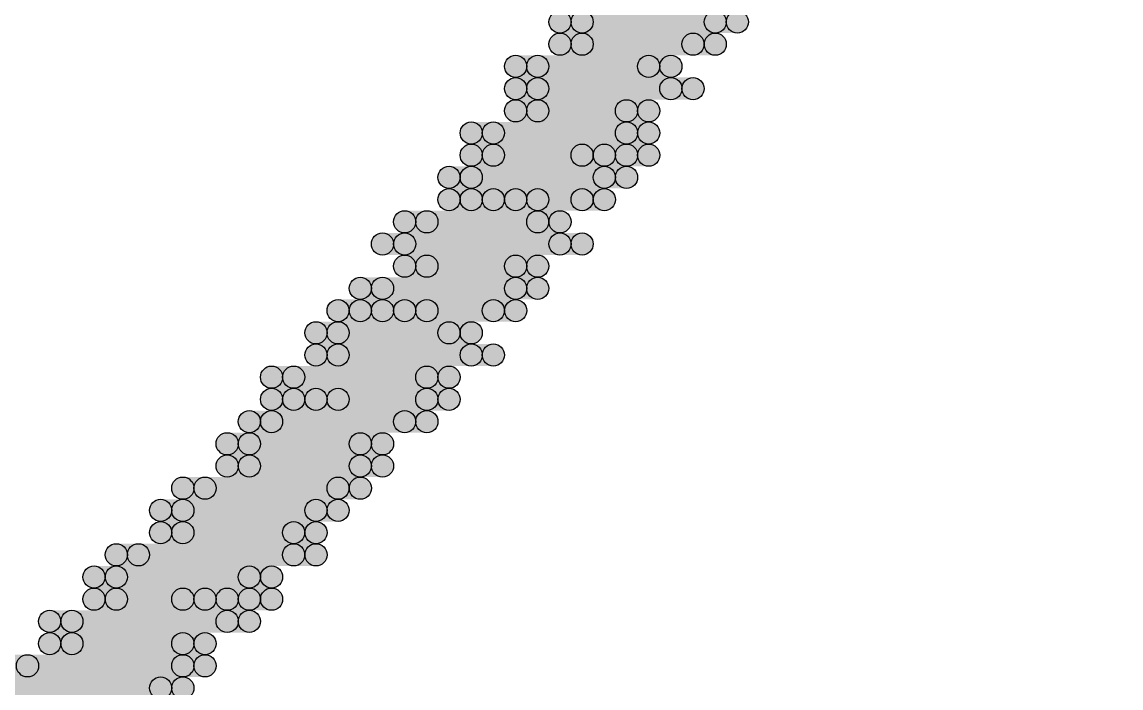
# Model space of a CAD drawing. Header units: millimetres. Extents: x 0 to 137, y 0 to 37.
# Drawn here: x 133.902 to 135.161, y 2.108 to 2.87 of the extents above; entities that cross this region are included whole.
import ezdxf

# ---------------------------------------------------------------- set-up
doc = ezdxf.new("R2010")
doc.units = ezdxf.units.MM
for name, color, linetype in [('KeepOutLayer', 6, 'Continuous'), ('TopLayer', 1, 'Continuous'), ('TopSolder', 216, 'Continuous')]:
    doc.layers.add(name, color=color, linetype=linetype)

msp = doc.modelspace()

# ---------------------------------------------------------------- hatches: boundary and pattern name
at = {"layer": 'TopLayer'}
h = msp.add_hatch(color=1, dxfattribs=at)
edge = h.paths.add_edge_path()
edge.add_arc((134.5438, 2.8702), 0.0127, 0, 360)
for points in [[(134.5438, 2.8575), (134.5438, 2.8829), (134.7216, 2.8829), (134.7216, 2.8575)], [(134.5438, 2.8321), (134.5438, 2.8575), (134.6962, 2.8575), (134.6962, 2.8321)], [(134.493, 2.8067), (134.493, 2.8321), (134.6454, 2.8321), (134.6454, 2.8067)], [(134.493, 2.7813), (134.493, 2.8067), (134.6708, 2.8067), (134.6708, 2.7813)], [(134.493, 2.7559), (134.493, 2.7813), (134.62, 2.7813), (134.62, 2.7559)], [(134.4422, 2.7305), (134.4422, 2.7559), (134.62, 2.7559), (134.62, 2.7305)], [(134.4422, 2.7051), (134.4422, 2.7305), (134.5692, 2.7305), (134.5692, 2.7051)], [(134.5946, 2.7051), (134.5946, 2.7305), (134.62, 2.7305), (134.62, 2.7051)], [(134.4168, 2.6797), (134.4168, 2.7051), (134.5946, 2.7051), (134.5946, 2.6797)], [(134.4168, 2.6543), (134.4168, 2.6797), (134.4676, 2.6797), (134.4676, 2.6543)], [(134.493, 2.6543), (134.493, 2.6797), (134.5692, 2.6797), (134.5692, 2.6543)], [(134.366, 2.6289), (134.366, 2.6543), (134.5184, 2.6543), (134.5184, 2.6289)], [(134.3406, 2.6035), (134.3406, 2.6289), (134.5438, 2.6289), (134.5438, 2.6035)], [(134.366, 2.5781), (134.366, 2.6035), (134.493, 2.6035), (134.493, 2.5781)], [(134.3152, 2.5527), (134.3152, 2.5781), (134.493, 2.5781), (134.493, 2.5527)], [(134.2898, 2.5273), (134.2898, 2.5527), (134.3406, 2.5527), (134.3406, 2.5273)], [(134.366, 2.5273), (134.366, 2.5527), (134.4676, 2.5527), (134.4676, 2.5273)], [(134.2644, 2.5019), (134.2644, 2.5273), (134.4168, 2.5273), (134.4168, 2.5019)], [(134.2644, 2.4765), (134.2644, 2.5019), (134.4422, 2.5019), (134.4422, 2.4765)], [(134.2136, 2.4511), (134.2136, 2.4765), (134.3914, 2.4765), (134.3914, 2.4511)], [(134.2136, 2.4257), (134.2136, 2.4511), (134.239, 2.4511), (134.239, 2.4257)], [(134.2644, 2.4257), (134.2644, 2.4511), (134.3914, 2.4511), (134.3914, 2.4257)], [(134.1882, 2.4003), (134.1882, 2.4257), (134.366, 2.4257), (134.366, 2.4003)], [(134.1628, 2.3749), (134.1628, 2.4003), (134.3152, 2.4003), (134.3152, 2.3749)], [(134.1628, 2.3495), (134.1628, 2.3749), (134.3152, 2.3749), (134.3152, 2.3495)], [(134.112, 2.3241), (134.112, 2.3495), (134.2898, 2.3495), (134.2898, 2.3241)], [(134.0866, 2.2987), (134.0866, 2.3241), (134.2644, 2.3241), (134.2644, 2.2987)], [(134.0866, 2.2733), (134.0866, 2.2987), (134.239, 2.2987), (134.239, 2.2733)], [(134.0358, 2.2479), (134.0358, 2.2733), (134.239, 2.2733), (134.239, 2.2479)], [(134.0104, 2.2225), (134.0104, 2.2479), (134.1882, 2.2479), (134.1882, 2.2225)], [(134.0104, 2.1971), (134.0104, 2.2225), (134.112, 2.2225), (134.112, 2.1971)], [(134.1374, 2.1971), (134.1374, 2.2225), (134.1882, 2.2225), (134.1882, 2.1971)], [(133.9596, 2.1717), (133.9596, 2.1971), (134.1628, 2.1971), (134.1628, 2.1717)], [(133.9596, 2.1463), (133.9596, 2.1717), (134.112, 2.1717), (134.112, 2.1463)], [(133.9088, 2.1209), (133.9088, 2.1463), (134.112, 2.1463), (134.112, 2.1209)], [(133.8834, 2.0955), (133.8834, 2.1209), (134.0866, 2.1209), (134.0866, 2.0955)]]:
    msp.add_hatch(color=1, dxfattribs=at).paths.add_polyline_path(points)
h = msp.add_hatch(color=1, dxfattribs=at)
edge = h.paths.add_edge_path()
edge.add_arc((134.7216, 2.8702), 0.0127, 0, 360)
h = msp.add_hatch(color=1, dxfattribs=at)
edge = h.paths.add_edge_path()
edge.add_arc((134.5438, 2.8448), 0.0127, 0, 360)
h = msp.add_hatch(color=1, dxfattribs=at)
edge = h.paths.add_edge_path()
edge.add_arc((134.6962, 2.8448), 0.0127, 0, 360)
h = msp.add_hatch(color=1, dxfattribs=at)
edge = h.paths.add_edge_path()
edge.add_arc((134.493, 2.8194), 0.0127, 0, 360)
h = msp.add_hatch(color=1, dxfattribs=at)
edge = h.paths.add_edge_path()
edge.add_arc((134.6454, 2.8194), 0.0127, 0, 360)
h = msp.add_hatch(color=1, dxfattribs=at)
edge = h.paths.add_edge_path()
edge.add_arc((134.493, 2.794), 0.0127, 0, 360)
h = msp.add_hatch(color=1, dxfattribs=at)
edge = h.paths.add_edge_path()
edge.add_arc((134.6708, 2.794), 0.0127, 0, 360)
h = msp.add_hatch(color=1, dxfattribs=at)
edge = h.paths.add_edge_path()
edge.add_arc((134.493, 2.7686), 0.0127, 0, 360)
h = msp.add_hatch(color=1, dxfattribs=at)
edge = h.paths.add_edge_path()
edge.add_arc((134.62, 2.7686), 0.0127, 0, 360)
h = msp.add_hatch(color=1, dxfattribs=at)
edge = h.paths.add_edge_path()
edge.add_arc((134.4422, 2.7432), 0.0127, 0, 360)
h = msp.add_hatch(color=1, dxfattribs=at)
edge = h.paths.add_edge_path()
edge.add_arc((134.62, 2.7432), 0.0127, 0, 360)
h = msp.add_hatch(color=1, dxfattribs=at)
edge = h.paths.add_edge_path()
edge.add_arc((134.4422, 2.7178), 0.0127, 0, 360)
h = msp.add_hatch(color=1, dxfattribs=at)
edge = h.paths.add_edge_path()
edge.add_arc((134.5692, 2.7178), 0.0127, 0, 360)
h = msp.add_hatch(color=1, dxfattribs=at)
edge = h.paths.add_edge_path()
edge.add_arc((134.5946, 2.7178), 0.0127, 0, 360)
h = msp.add_hatch(color=1, dxfattribs=at)
edge = h.paths.add_edge_path()
edge.add_arc((134.62, 2.7178), 0.0127, 0, 360)
h = msp.add_hatch(color=1, dxfattribs=at)
edge = h.paths.add_edge_path()
edge.add_arc((134.4168, 2.6924), 0.0127, 0, 360)
h = msp.add_hatch(color=1, dxfattribs=at)
edge = h.paths.add_edge_path()
edge.add_arc((134.5946, 2.6924), 0.0127, 0, 360)
h = msp.add_hatch(color=1, dxfattribs=at)
edge = h.paths.add_edge_path()
edge.add_arc((134.4168, 2.667), 0.0127, 0, 360)
h = msp.add_hatch(color=1, dxfattribs=at)
edge = h.paths.add_edge_path()
edge.add_arc((134.4676, 2.667), 0.0127, 0, 360)
h = msp.add_hatch(color=1, dxfattribs=at)
edge = h.paths.add_edge_path()
edge.add_arc((134.493, 2.667), 0.0127, 0, 360)
h = msp.add_hatch(color=1, dxfattribs=at)
edge = h.paths.add_edge_path()
edge.add_arc((134.5692, 2.667), 0.0127, 0, 360)
h = msp.add_hatch(color=1, dxfattribs=at)
edge = h.paths.add_edge_path()
edge.add_arc((134.366, 2.6416), 0.0127, 0, 360)
h = msp.add_hatch(color=1, dxfattribs=at)
edge = h.paths.add_edge_path()
edge.add_arc((134.5184, 2.6416), 0.0127, 0, 360)
h = msp.add_hatch(color=1, dxfattribs=at)
edge = h.paths.add_edge_path()
edge.add_arc((134.3406, 2.6162), 0.0127, 0, 360)
h = msp.add_hatch(color=1, dxfattribs=at)
edge = h.paths.add_edge_path()
edge.add_arc((134.5438, 2.6162), 0.0127, 0, 360)
h = msp.add_hatch(color=1, dxfattribs=at)
edge = h.paths.add_edge_path()
edge.add_arc((134.366, 2.5908), 0.0127, 0, 360)
h = msp.add_hatch(color=1, dxfattribs=at)
edge = h.paths.add_edge_path()
edge.add_arc((134.493, 2.5908), 0.0127, 0, 360)
h = msp.add_hatch(color=1, dxfattribs=at)
edge = h.paths.add_edge_path()
edge.add_arc((134.3152, 2.5654), 0.0127, 0, 360)
h = msp.add_hatch(color=1, dxfattribs=at)
edge = h.paths.add_edge_path()
edge.add_arc((134.493, 2.5654), 0.0127, 0, 360)
h = msp.add_hatch(color=1, dxfattribs=at)
edge = h.paths.add_edge_path()
edge.add_arc((134.2898, 2.54), 0.0127, 0, 360)
h = msp.add_hatch(color=1, dxfattribs=at)
edge = h.paths.add_edge_path()
edge.add_arc((134.3406, 2.54), 0.0127, 0, 360)
h = msp.add_hatch(color=1, dxfattribs=at)
edge = h.paths.add_edge_path()
edge.add_arc((134.366, 2.54), 0.0127, 0, 360)
h = msp.add_hatch(color=1, dxfattribs=at)
edge = h.paths.add_edge_path()
edge.add_arc((134.4676, 2.54), 0.0127, 0, 360)
h = msp.add_hatch(color=1, dxfattribs=at)
edge = h.paths.add_edge_path()
edge.add_arc((134.2644, 2.5146), 0.0127, 0, 360)
h = msp.add_hatch(color=1, dxfattribs=at)
edge = h.paths.add_edge_path()
edge.add_arc((134.4168, 2.5146), 0.0127, 0, 360)
h = msp.add_hatch(color=1, dxfattribs=at)
edge = h.paths.add_edge_path()
edge.add_arc((134.2644, 2.4892), 0.0127, 0, 360)
h = msp.add_hatch(color=1, dxfattribs=at)
edge = h.paths.add_edge_path()
edge.add_arc((134.4422, 2.4892), 0.0127, 0, 360)
h = msp.add_hatch(color=1, dxfattribs=at)
edge = h.paths.add_edge_path()
edge.add_arc((134.2136, 2.4638), 0.0127, 0, 360)
h = msp.add_hatch(color=1, dxfattribs=at)
edge = h.paths.add_edge_path()
edge.add_arc((134.3914, 2.4638), 0.0127, 0, 360)
h = msp.add_hatch(color=1, dxfattribs=at)
edge = h.paths.add_edge_path()
edge.add_arc((134.2136, 2.4384), 0.0127, 0, 360)
h = msp.add_hatch(color=1, dxfattribs=at)
edge = h.paths.add_edge_path()
edge.add_arc((134.239, 2.4384), 0.0127, 0, 360)
h = msp.add_hatch(color=1, dxfattribs=at)
edge = h.paths.add_edge_path()
edge.add_arc((134.2644, 2.4384), 0.0127, 0, 360)
h = msp.add_hatch(color=1, dxfattribs=at)
edge = h.paths.add_edge_path()
edge.add_arc((134.3914, 2.4384), 0.0127, 0, 360)
h = msp.add_hatch(color=1, dxfattribs=at)
edge = h.paths.add_edge_path()
edge.add_arc((134.1882, 2.413), 0.0127, 0, 360)
h = msp.add_hatch(color=1, dxfattribs=at)
edge = h.paths.add_edge_path()
edge.add_arc((134.366, 2.413), 0.0127, 0, 360)
h = msp.add_hatch(color=1, dxfattribs=at)
edge = h.paths.add_edge_path()
edge.add_arc((134.1628, 2.3876), 0.0127, 0, 360)
h = msp.add_hatch(color=1, dxfattribs=at)
edge = h.paths.add_edge_path()
edge.add_arc((134.3152, 2.3876), 0.0127, 0, 360)
h = msp.add_hatch(color=1, dxfattribs=at)
edge = h.paths.add_edge_path()
edge.add_arc((134.1628, 2.3622), 0.0127, 0, 360)
h = msp.add_hatch(color=1, dxfattribs=at)
edge = h.paths.add_edge_path()
edge.add_arc((134.3152, 2.3622), 0.0127, 0, 360)
h = msp.add_hatch(color=1, dxfattribs=at)
edge = h.paths.add_edge_path()
edge.add_arc((134.112, 2.3368), 0.0127, 0, 360)
h = msp.add_hatch(color=1, dxfattribs=at)
edge = h.paths.add_edge_path()
edge.add_arc((134.2898, 2.3368), 0.0127, 0, 360)
h = msp.add_hatch(color=1, dxfattribs=at)
edge = h.paths.add_edge_path()
edge.add_arc((134.0866, 2.3114), 0.0127, 0, 360)
h = msp.add_hatch(color=1, dxfattribs=at)
edge = h.paths.add_edge_path()
edge.add_arc((134.2644, 2.3114), 0.0127, 0, 360)
h = msp.add_hatch(color=1, dxfattribs=at)
edge = h.paths.add_edge_path()
edge.add_arc((134.0866, 2.286), 0.0127, 0, 360)
h = msp.add_hatch(color=1, dxfattribs=at)
edge = h.paths.add_edge_path()
edge.add_arc((134.239, 2.286), 0.0127, 0, 360)
h = msp.add_hatch(color=1, dxfattribs=at)
edge = h.paths.add_edge_path()
edge.add_arc((134.0358, 2.2606), 0.0127, 0, 360)
h = msp.add_hatch(color=1, dxfattribs=at)
edge = h.paths.add_edge_path()
edge.add_arc((134.239, 2.2606), 0.0127, 0, 360)
h = msp.add_hatch(color=1, dxfattribs=at)
edge = h.paths.add_edge_path()
edge.add_arc((134.0104, 2.2352), 0.0127, 0, 360)
h = msp.add_hatch(color=1, dxfattribs=at)
edge = h.paths.add_edge_path()
edge.add_arc((134.1882, 2.2352), 0.0127, 0, 360)
h = msp.add_hatch(color=1, dxfattribs=at)
edge = h.paths.add_edge_path()
edge.add_arc((134.0104, 2.2098), 0.0127, 0, 360)
h = msp.add_hatch(color=1, dxfattribs=at)
edge = h.paths.add_edge_path()
edge.add_arc((134.112, 2.2098), 0.0127, 0, 360)
h = msp.add_hatch(color=1, dxfattribs=at)
edge = h.paths.add_edge_path()
edge.add_arc((134.1374, 2.2098), 0.0127, 0, 360)
h = msp.add_hatch(color=1, dxfattribs=at)
edge = h.paths.add_edge_path()
edge.add_arc((134.1882, 2.2098), 0.0127, 0, 360)
h = msp.add_hatch(color=1, dxfattribs=at)
edge = h.paths.add_edge_path()
edge.add_arc((133.9596, 2.1844), 0.0127, 0, 360)
h = msp.add_hatch(color=1, dxfattribs=at)
edge = h.paths.add_edge_path()
edge.add_arc((134.1628, 2.1844), 0.0127, 0, 360)
h = msp.add_hatch(color=1, dxfattribs=at)
edge = h.paths.add_edge_path()
edge.add_arc((133.9596, 2.159), 0.0127, 0, 360)
h = msp.add_hatch(color=1, dxfattribs=at)
edge = h.paths.add_edge_path()
edge.add_arc((134.112, 2.159), 0.0127, 0, 360)
h = msp.add_hatch(color=1, dxfattribs=at)
edge = h.paths.add_edge_path()
edge.add_arc((133.9088, 2.1336), 0.0127, 0, 360)
h = msp.add_hatch(color=1, dxfattribs=at)
edge = h.paths.add_edge_path()
edge.add_arc((134.112, 2.1336), 0.0127, 0, 360)
h = msp.add_hatch(color=1, dxfattribs=at)
edge = h.paths.add_edge_path()
edge.add_arc((134.0866, 2.1082), 0.0127, 0, 360)
at = {"layer": 'TopSolder'}
h = msp.add_hatch(color=216, dxfattribs=at)
edge = h.paths.add_edge_path()
edge.add_arc((134.5184, 2.8702), 0.0127, 0, 360)
for points in [[(134.5184, 2.8575), (134.5184, 2.8829), (134.6962, 2.8829), (134.6962, 2.8575)], [(134.5184, 2.8321), (134.5184, 2.8575), (134.6708, 2.8575), (134.6708, 2.8321)], [(134.4676, 2.8067), (134.4676, 2.8321), (134.62, 2.8321), (134.62, 2.8067)], [(134.4676, 2.7813), (134.4676, 2.8067), (134.6454, 2.8067), (134.6454, 2.7813)], [(134.4676, 2.7559), (134.4676, 2.7813), (134.5946, 2.7813), (134.5946, 2.7559)], [(134.4168, 2.7305), (134.4168, 2.7559), (134.5946, 2.7559), (134.5946, 2.7305)], [(134.4168, 2.7051), (134.4168, 2.7305), (134.5438, 2.7305), (134.5438, 2.7051)], [(134.5692, 2.7051), (134.5692, 2.7305), (134.5946, 2.7305), (134.5946, 2.7051)], [(134.3914, 2.6797), (134.3914, 2.7051), (134.5692, 2.7051), (134.5692, 2.6797)], [(134.3914, 2.6543), (134.3914, 2.6797), (134.4422, 2.6797), (134.4422, 2.6543)], [(134.4676, 2.6543), (134.4676, 2.6797), (134.5438, 2.6797), (134.5438, 2.6543)], [(134.3406, 2.6289), (134.3406, 2.6543), (134.493, 2.6543), (134.493, 2.6289)], [(134.3152, 2.6035), (134.3152, 2.6289), (134.5184, 2.6289), (134.5184, 2.6035)], [(134.3406, 2.5781), (134.3406, 2.6035), (134.4676, 2.6035), (134.4676, 2.5781)], [(134.2898, 2.5527), (134.2898, 2.5781), (134.4676, 2.5781), (134.4676, 2.5527)], [(134.2644, 2.5273), (134.2644, 2.5527), (134.3152, 2.5527), (134.3152, 2.5273)], [(134.3406, 2.5273), (134.3406, 2.5527), (134.4422, 2.5527), (134.4422, 2.5273)], [(134.239, 2.5019), (134.239, 2.5273), (134.3914, 2.5273), (134.3914, 2.5019)], [(134.239, 2.4765), (134.239, 2.5019), (134.4168, 2.5019), (134.4168, 2.4765)], [(134.1882, 2.4511), (134.1882, 2.4765), (134.366, 2.4765), (134.366, 2.4511)], [(134.1882, 2.4257), (134.1882, 2.4511), (134.2136, 2.4511), (134.2136, 2.4257)], [(134.239, 2.4257), (134.239, 2.4511), (134.366, 2.4511), (134.366, 2.4257)], [(134.1628, 2.4003), (134.1628, 2.4257), (134.3406, 2.4257), (134.3406, 2.4003)], [(134.1374, 2.3749), (134.1374, 2.4003), (134.2898, 2.4003), (134.2898, 2.3749)], [(134.1374, 2.3495), (134.1374, 2.3749), (134.2898, 2.3749), (134.2898, 2.3495)], [(134.0866, 2.3241), (134.0866, 2.3495), (134.2644, 2.3495), (134.2644, 2.3241)], [(134.0612, 2.2987), (134.0612, 2.3241), (134.239, 2.3241), (134.239, 2.2987)], [(134.0612, 2.2733), (134.0612, 2.2987), (134.2136, 2.2987), (134.2136, 2.2733)], [(134.0104, 2.2479), (134.0104, 2.2733), (134.2136, 2.2733), (134.2136, 2.2479)], [(133.985, 2.2225), (133.985, 2.2479), (134.1628, 2.2479), (134.1628, 2.2225)], [(133.985, 2.1971), (133.985, 2.2225), (134.0866, 2.2225), (134.0866, 2.1971)], [(134.112, 2.1971), (134.112, 2.2225), (134.1628, 2.2225), (134.1628, 2.1971)], [(133.9342, 2.1717), (133.9342, 2.1971), (134.1374, 2.1971), (134.1374, 2.1717)], [(133.9342, 2.1463), (133.9342, 2.1717), (134.0866, 2.1717), (134.0866, 2.1463)], [(133.8834, 2.1209), (133.8834, 2.1463), (134.0866, 2.1463), (134.0866, 2.1209)], [(133.858, 2.0955), (133.858, 2.1209), (134.0612, 2.1209), (134.0612, 2.0955)]]:
    msp.add_hatch(color=216, dxfattribs=at).paths.add_polyline_path(points)
h = msp.add_hatch(color=216, dxfattribs=at)
edge = h.paths.add_edge_path()
edge.add_arc((134.6962, 2.8702), 0.0127, 0, 360)
h = msp.add_hatch(color=216, dxfattribs=at)
edge = h.paths.add_edge_path()
edge.add_arc((134.5184, 2.8448), 0.0127, 0, 360)
h = msp.add_hatch(color=216, dxfattribs=at)
edge = h.paths.add_edge_path()
edge.add_arc((134.6708, 2.8448), 0.0127, 0, 360)
h = msp.add_hatch(color=216, dxfattribs=at)
edge = h.paths.add_edge_path()
edge.add_arc((134.4676, 2.8194), 0.0127, 0, 360)
h = msp.add_hatch(color=216, dxfattribs=at)
edge = h.paths.add_edge_path()
edge.add_arc((134.62, 2.8194), 0.0127, 0, 360)
h = msp.add_hatch(color=216, dxfattribs=at)
edge = h.paths.add_edge_path()
edge.add_arc((134.4676, 2.794), 0.0127, 0, 360)
h = msp.add_hatch(color=216, dxfattribs=at)
edge = h.paths.add_edge_path()
edge.add_arc((134.6454, 2.794), 0.0127, 0, 360)
h = msp.add_hatch(color=216, dxfattribs=at)
edge = h.paths.add_edge_path()
edge.add_arc((134.4676, 2.7686), 0.0127, 0, 360)
h = msp.add_hatch(color=216, dxfattribs=at)
edge = h.paths.add_edge_path()
edge.add_arc((134.5946, 2.7686), 0.0127, 0, 360)
h = msp.add_hatch(color=216, dxfattribs=at)
edge = h.paths.add_edge_path()
edge.add_arc((134.4168, 2.7432), 0.0127, 0, 360)
h = msp.add_hatch(color=216, dxfattribs=at)
edge = h.paths.add_edge_path()
edge.add_arc((134.5946, 2.7432), 0.0127, 0, 360)
h = msp.add_hatch(color=216, dxfattribs=at)
edge = h.paths.add_edge_path()
edge.add_arc((134.4168, 2.7178), 0.0127, 0, 360)
h = msp.add_hatch(color=216, dxfattribs=at)
edge = h.paths.add_edge_path()
edge.add_arc((134.5438, 2.7178), 0.0127, 0, 360)
h = msp.add_hatch(color=216, dxfattribs=at)
edge = h.paths.add_edge_path()
edge.add_arc((134.5692, 2.7178), 0.0127, 0, 360)
h = msp.add_hatch(color=216, dxfattribs=at)
edge = h.paths.add_edge_path()
edge.add_arc((134.5946, 2.7178), 0.0127, 0, 360)
h = msp.add_hatch(color=216, dxfattribs=at)
edge = h.paths.add_edge_path()
edge.add_arc((134.3914, 2.6924), 0.0127, 0, 360)
h = msp.add_hatch(color=216, dxfattribs=at)
edge = h.paths.add_edge_path()
edge.add_arc((134.5692, 2.6924), 0.0127, 0, 360)
h = msp.add_hatch(color=216, dxfattribs=at)
edge = h.paths.add_edge_path()
edge.add_arc((134.3914, 2.667), 0.0127, 0, 360)
h = msp.add_hatch(color=216, dxfattribs=at)
edge = h.paths.add_edge_path()
edge.add_arc((134.4422, 2.667), 0.0127, 0, 360)
h = msp.add_hatch(color=216, dxfattribs=at)
edge = h.paths.add_edge_path()
edge.add_arc((134.4676, 2.667), 0.0127, 0, 360)
h = msp.add_hatch(color=216, dxfattribs=at)
edge = h.paths.add_edge_path()
edge.add_arc((134.5438, 2.667), 0.0127, 0, 360)
h = msp.add_hatch(color=216, dxfattribs=at)
edge = h.paths.add_edge_path()
edge.add_arc((134.3406, 2.6416), 0.0127, 0, 360)
h = msp.add_hatch(color=216, dxfattribs=at)
edge = h.paths.add_edge_path()
edge.add_arc((134.493, 2.6416), 0.0127, 0, 360)
h = msp.add_hatch(color=216, dxfattribs=at)
edge = h.paths.add_edge_path()
edge.add_arc((134.3152, 2.6162), 0.0127, 0, 360)
h = msp.add_hatch(color=216, dxfattribs=at)
edge = h.paths.add_edge_path()
edge.add_arc((134.5184, 2.6162), 0.0127, 0, 360)
h = msp.add_hatch(color=216, dxfattribs=at)
edge = h.paths.add_edge_path()
edge.add_arc((134.3406, 2.5908), 0.0127, 0, 360)
h = msp.add_hatch(color=216, dxfattribs=at)
edge = h.paths.add_edge_path()
edge.add_arc((134.4676, 2.5908), 0.0127, 0, 360)
h = msp.add_hatch(color=216, dxfattribs=at)
edge = h.paths.add_edge_path()
edge.add_arc((134.2898, 2.5654), 0.0127, 0, 360)
h = msp.add_hatch(color=216, dxfattribs=at)
edge = h.paths.add_edge_path()
edge.add_arc((134.4676, 2.5654), 0.0127, 0, 360)
h = msp.add_hatch(color=216, dxfattribs=at)
edge = h.paths.add_edge_path()
edge.add_arc((134.2644, 2.54), 0.0127, 0, 360)
h = msp.add_hatch(color=216, dxfattribs=at)
edge = h.paths.add_edge_path()
edge.add_arc((134.3152, 2.54), 0.0127, 0, 360)
h = msp.add_hatch(color=216, dxfattribs=at)
edge = h.paths.add_edge_path()
edge.add_arc((134.3406, 2.54), 0.0127, 0, 360)
h = msp.add_hatch(color=216, dxfattribs=at)
edge = h.paths.add_edge_path()
edge.add_arc((134.4422, 2.54), 0.0127, 0, 360)
h = msp.add_hatch(color=216, dxfattribs=at)
edge = h.paths.add_edge_path()
edge.add_arc((134.239, 2.5146), 0.0127, 0, 360)
h = msp.add_hatch(color=216, dxfattribs=at)
edge = h.paths.add_edge_path()
edge.add_arc((134.3914, 2.5146), 0.0127, 0, 360)
h = msp.add_hatch(color=216, dxfattribs=at)
edge = h.paths.add_edge_path()
edge.add_arc((134.239, 2.4892), 0.0127, 0, 360)
h = msp.add_hatch(color=216, dxfattribs=at)
edge = h.paths.add_edge_path()
edge.add_arc((134.4168, 2.4892), 0.0127, 0, 360)
h = msp.add_hatch(color=216, dxfattribs=at)
edge = h.paths.add_edge_path()
edge.add_arc((134.1882, 2.4638), 0.0127, 0, 360)
h = msp.add_hatch(color=216, dxfattribs=at)
edge = h.paths.add_edge_path()
edge.add_arc((134.366, 2.4638), 0.0127, 0, 360)
h = msp.add_hatch(color=216, dxfattribs=at)
edge = h.paths.add_edge_path()
edge.add_arc((134.1882, 2.4384), 0.0127, 0, 360)
h = msp.add_hatch(color=216, dxfattribs=at)
edge = h.paths.add_edge_path()
edge.add_arc((134.2136, 2.4384), 0.0127, 0, 360)
h = msp.add_hatch(color=216, dxfattribs=at)
edge = h.paths.add_edge_path()
edge.add_arc((134.239, 2.4384), 0.0127, 0, 360)
h = msp.add_hatch(color=216, dxfattribs=at)
edge = h.paths.add_edge_path()
edge.add_arc((134.366, 2.4384), 0.0127, 0, 360)
h = msp.add_hatch(color=216, dxfattribs=at)
edge = h.paths.add_edge_path()
edge.add_arc((134.1628, 2.413), 0.0127, 0, 360)
h = msp.add_hatch(color=216, dxfattribs=at)
edge = h.paths.add_edge_path()
edge.add_arc((134.3406, 2.413), 0.0127, 0, 360)
h = msp.add_hatch(color=216, dxfattribs=at)
edge = h.paths.add_edge_path()
edge.add_arc((134.1374, 2.3876), 0.0127, 0, 360)
h = msp.add_hatch(color=216, dxfattribs=at)
edge = h.paths.add_edge_path()
edge.add_arc((134.2898, 2.3876), 0.0127, 0, 360)
h = msp.add_hatch(color=216, dxfattribs=at)
edge = h.paths.add_edge_path()
edge.add_arc((134.1374, 2.3622), 0.0127, 0, 360)
h = msp.add_hatch(color=216, dxfattribs=at)
edge = h.paths.add_edge_path()
edge.add_arc((134.2898, 2.3622), 0.0127, 0, 360)
h = msp.add_hatch(color=216, dxfattribs=at)
edge = h.paths.add_edge_path()
edge.add_arc((134.0866, 2.3368), 0.0127, 0, 360)
h = msp.add_hatch(color=216, dxfattribs=at)
edge = h.paths.add_edge_path()
edge.add_arc((134.2644, 2.3368), 0.0127, 0, 360)
h = msp.add_hatch(color=216, dxfattribs=at)
edge = h.paths.add_edge_path()
edge.add_arc((134.0612, 2.3114), 0.0127, 0, 360)
h = msp.add_hatch(color=216, dxfattribs=at)
edge = h.paths.add_edge_path()
edge.add_arc((134.239, 2.3114), 0.0127, 0, 360)
h = msp.add_hatch(color=216, dxfattribs=at)
edge = h.paths.add_edge_path()
edge.add_arc((134.0612, 2.286), 0.0127, 0, 360)
h = msp.add_hatch(color=216, dxfattribs=at)
edge = h.paths.add_edge_path()
edge.add_arc((134.2136, 2.286), 0.0127, 0, 360)
h = msp.add_hatch(color=216, dxfattribs=at)
edge = h.paths.add_edge_path()
edge.add_arc((134.0104, 2.2606), 0.0127, 0, 360)
h = msp.add_hatch(color=216, dxfattribs=at)
edge = h.paths.add_edge_path()
edge.add_arc((134.2136, 2.2606), 0.0127, 0, 360)
h = msp.add_hatch(color=216, dxfattribs=at)
edge = h.paths.add_edge_path()
edge.add_arc((133.985, 2.2352), 0.0127, 0, 360)
h = msp.add_hatch(color=216, dxfattribs=at)
edge = h.paths.add_edge_path()
edge.add_arc((134.1628, 2.2352), 0.0127, 0, 360)
h = msp.add_hatch(color=216, dxfattribs=at)
edge = h.paths.add_edge_path()
edge.add_arc((133.985, 2.2098), 0.0127, 0, 360)
h = msp.add_hatch(color=216, dxfattribs=at)
edge = h.paths.add_edge_path()
edge.add_arc((134.0866, 2.2098), 0.0127, 0, 360)
h = msp.add_hatch(color=216, dxfattribs=at)
edge = h.paths.add_edge_path()
edge.add_arc((134.112, 2.2098), 0.0127, 0, 360)
h = msp.add_hatch(color=216, dxfattribs=at)
edge = h.paths.add_edge_path()
edge.add_arc((134.1628, 2.2098), 0.0127, 0, 360)
h = msp.add_hatch(color=216, dxfattribs=at)
edge = h.paths.add_edge_path()
edge.add_arc((133.9342, 2.1844), 0.0127, 0, 360)
h = msp.add_hatch(color=216, dxfattribs=at)
edge = h.paths.add_edge_path()
edge.add_arc((134.1374, 2.1844), 0.0127, 0, 360)
h = msp.add_hatch(color=216, dxfattribs=at)
edge = h.paths.add_edge_path()
edge.add_arc((133.9342, 2.159), 0.0127, 0, 360)
h = msp.add_hatch(color=216, dxfattribs=at)
edge = h.paths.add_edge_path()
edge.add_arc((134.0866, 2.159), 0.0127, 0, 360)
h = msp.add_hatch(color=216, dxfattribs=at)
edge = h.paths.add_edge_path()
edge.add_arc((134.0866, 2.1336), 0.0127, 0, 360)
h = msp.add_hatch(color=216, dxfattribs=at)
edge = h.paths.add_edge_path()
edge.add_arc((134.0612, 2.1082), 0.0127, 0, 360)

# ---------------------------------------------------------------- linework, layer by layer
at = {"layer": 'KeepOutLayer', "const_width": 0.254}
msp.add_lwpolyline([(136.398, 3.81, -0.414214), (132.588, 0)], format="xyb", dxfattribs=at)
at = {"layer": 'TopLayer'}
for centre in [(134.5438, 2.8702), (134.7216, 2.8702), (134.5438, 2.8448), (134.6962, 2.8448), (134.493, 2.8194), (134.6454, 2.8194), (134.493, 2.794), (134.6708, 2.794), (134.493, 2.7686), (134.62, 2.7686), (134.4422, 2.7432), (134.62, 2.7432), (134.4422, 2.7178), (134.5692, 2.7178), (134.5946, 2.7178), (134.62, 2.7178), (134.4168, 2.6924), (134.5946, 2.6924), (134.4168, 2.667), (134.4676, 2.667), (134.493, 2.667), (134.5692, 2.667), (134.366, 2.6416), (134.5184, 2.6416), (134.3406, 2.6162), (134.5438, 2.6162), (134.366, 2.5908), (134.493, 2.5908), (134.3152, 2.5654), (134.493, 2.5654), (134.2898, 2.54), (134.3406, 2.54), (134.366, 2.54), (134.4676, 2.54), (134.2644, 2.5146), (134.4168, 2.5146), (134.2644, 2.4892), (134.4422, 2.4892), (134.2136, 2.4638), (134.3914, 2.4638), (134.2136, 2.4384), (134.239, 2.4384), (134.2644, 2.4384), (134.3914, 2.4384), (134.1882, 2.413), (134.366, 2.413), (134.1628, 2.3876), (134.3152, 2.3876), (134.1628, 2.3622), (134.3152, 2.3622), (134.112, 2.3368), (134.2898, 2.3368), (134.0866, 2.3114), (134.2644, 2.3114), (134.0866, 2.286), (134.239, 2.286), (134.0358, 2.2606), (134.239, 2.2606), (134.0104, 2.2352), (134.1882, 2.2352), (134.0104, 2.2098), (134.112, 2.2098), (134.1374, 2.2098), (134.1882, 2.2098), (133.9596, 2.1844), (134.1628, 2.1844), (133.9596, 2.159), (134.112, 2.159), (133.9088, 2.1336), (134.112, 2.1336), (134.0866, 2.1082)]:
    msp.add_circle(centre, 0.0127, dxfattribs=at)
at = {"layer": 'TopSolder'}
for centre in [(134.5184, 2.8702), (134.6962, 2.8702), (134.5184, 2.8448), (134.6708, 2.8448), (134.4676, 2.8194), (134.62, 2.8194), (134.4676, 2.794), (134.6454, 2.794), (134.4676, 2.7686), (134.5946, 2.7686), (134.4168, 2.7432), (134.5946, 2.7432), (134.4168, 2.7178), (134.5438, 2.7178), (134.5692, 2.7178), (134.5946, 2.7178), (134.3914, 2.6924), (134.5692, 2.6924), (134.3914, 2.667), (134.4422, 2.667), (134.4676, 2.667), (134.5438, 2.667), (134.3406, 2.6416), (134.493, 2.6416), (134.3152, 2.6162), (134.5184, 2.6162), (134.3406, 2.5908), (134.4676, 2.5908), (134.2898, 2.5654), (134.4676, 2.5654), (134.2644, 2.54), (134.3152, 2.54), (134.3406, 2.54), (134.4422, 2.54), (134.239, 2.5146), (134.3914, 2.5146), (134.239, 2.4892), (134.4168, 2.4892), (134.1882, 2.4638), (134.366, 2.4638), (134.1882, 2.4384), (134.2136, 2.4384), (134.239, 2.4384), (134.366, 2.4384), (134.1628, 2.413), (134.3406, 2.413), (134.1374, 2.3876), (134.2898, 2.3876), (134.1374, 2.3622), (134.2898, 2.3622), (134.0866, 2.3368), (134.2644, 2.3368), (134.0612, 2.3114), (134.239, 2.3114), (134.0612, 2.286), (134.2136, 2.286), (134.0104, 2.2606), (134.2136, 2.2606), (133.985, 2.2352), (134.1628, 2.2352), (133.985, 2.2098), (134.0866, 2.2098), (134.112, 2.2098), (134.1628, 2.2098), (133.9342, 2.1844), (134.1374, 2.1844), (133.9342, 2.159), (134.0866, 2.159), (134.0866, 2.1336), (134.0612, 2.1082)]:
    msp.add_circle(centre, 0.0127, dxfattribs=at)

doc.saveas('drawing.dxf')
